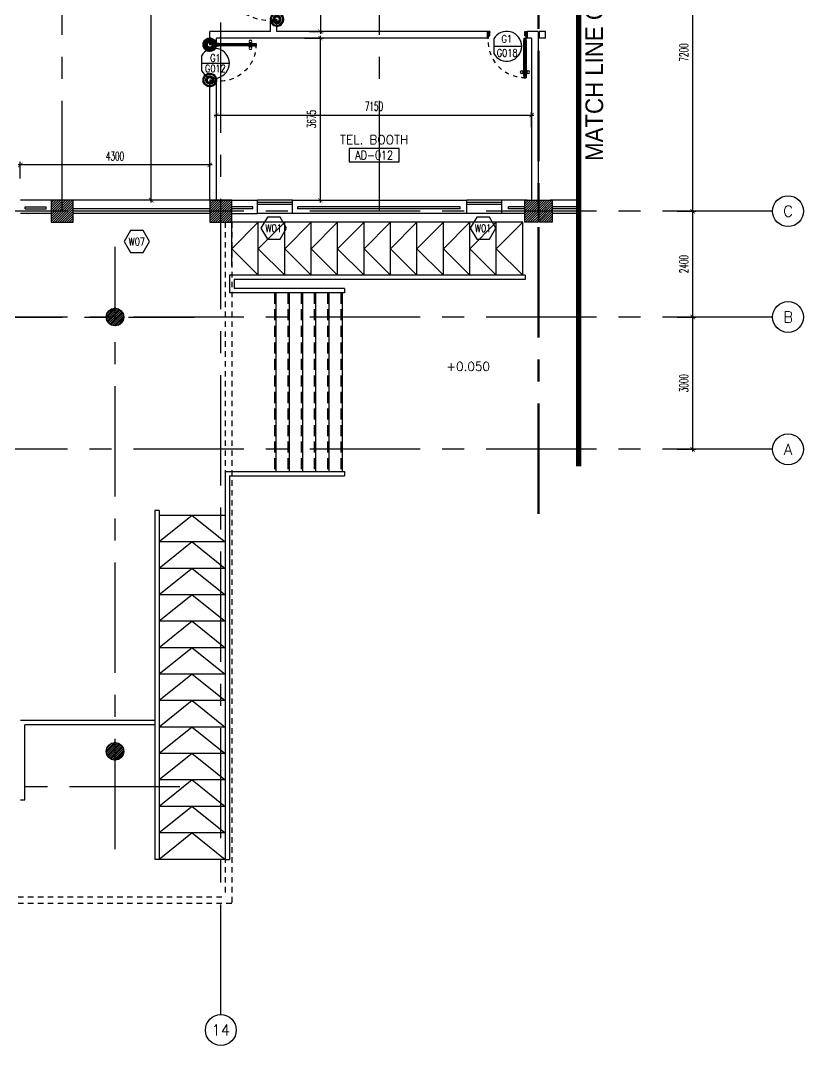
# Model space of a CAD drawing. Extents: x 417819.9 to 417911.9, y 43448 to 43539.2.
# Drawn here: x 417894.15 to 417911.92, y 43447.95 to 43471.2 of the extents above; entities that cross this region are included whole.
import ezdxf
from ezdxf.enums import TextEntityAlignment as Align

# ---------------------------------------------------------------- set-up
doc = ezdxf.new("R2010")
doc.units = 0
doc.header["$MEASUREMENT"] = 0
doc.header["$PDMODE"] = 3
doc.header["$PDSIZE"] = 0.1
for name, pattern in [('CENTER2', [1.125, 0.75, -0.125, 0.125, -0.125]), ('CENTERX2', [4, 2.5, -0.5, 0.5, -0.5]), ('HIDDEN', [0.375, 0.25, -0.125]), ('HIDDEN2', [0.1875, 0.125, -0.0625])]:
    doc.linetypes.add(name, pattern=pattern)
doc.layers.get('0').update_dxf_attribs({"linetype": 'CONTINUOUS'})
doc.layers.get('DEFPOINTS').update_dxf_attribs({"linetype": 'CONTINUOUS'})
for name, color, linetype in [('AX', 6, 'CONTINUOUS'), ('AX-CR', 2, 'CONTINUOUS'), ('AX-DIM', 4, 'CONTINUOUS'), ('AX-TXT', 4, 'CONTINUOUS'), ('AXES', 11, 'CENTERX2'), ('CANOPY-LN', 3, 'CONTINUOUS'), ('COL', 2, 'CONTINUOUS'), ('DIM', 4, 'CONTINUOUS'), ('DOOR', 4, 'CONTINUOUS'), ('DOOR-CR', 2, 'CONTINUOUS'), ('DOOR-NO', 3, 'CONTINUOUS'), ('ELEV', 2, 'CONTINUOUS'), ('Handrail', 4, 'CONTINUOUS'), ('HAT', 8, 'CONTINUOUS'), ('INSUL', 7, 'CONTINUOUS'), ('Ramb', 3, 'CONTINUOUS'), ('RM-BOX', 2, 'CONTINUOUS'), ('RM-NAME', 2, 'CONTINUOUS'), ('RM-NO', 2, 'CONTINUOUS'), ('SHAFT', 7, 'CONTINUOUS'), ('Step', 3, 'CONTINUOUS'), ('TXT1', 2, 'CONTINUOUS'), ('WALL', 2, 'CONTINUOUS'), ('WIN', 5, 'CONTINUOUS'), ('WIN-BOX', 3, 'CONTINUOUS'), ('WIN-NO', 5, 'CONTINUOUS')]:
    doc.layers.add(name, color=color, linetype=linetype)
doc.styles.add('ROMANS', font='ROMANS.shx', dxfattribs={"width": 0.6})
doc.styles.add('TTXT', font='swisse.ttf', dxfattribs={"width": 0.6})
doc.dimstyles.new('STANDARD in', dxfattribs={"dimtxt": 0.2, "dimasz": 0.1, "dimexe": 0.07, "dimexo": 0.05, "dimgap": 0.1, "dimtad": 1, "dimdec": 0, "dimlfac": 1000, "dimzin": 0, "dimdsep": 46, "dimtxsty": 'ROMANS', "dimblk": 'ARCHTICK', "dimcen": 0.05, "dimdle": 0.05, "dimclrd": 4, "dimclre": 4, "dimclrt": 2, "dimadec": 0, "dimazin": 0, "dimtfac": 1, "dimtdec": 0, "dimtmove": 2, "dimatfit": 3, "dimfxl": 0, "dimtolj": 1, "dimtzin": 0, "dimarcsym": 0})

# ---------------------------------------------------------------- blocks, each defined once
blk = doc.blocks.new('COL50')
at = {"layer": 'COL'}
blk.add_lwpolyline([(-250, 250), (-250, -250), (250, -250), (250, 250)], close=True, dxfattribs=at)
blk = doc.blocks.new('*X52')
at = {"color": 0}
for p, q in [((84179, 10675), (84665, 11161)), ((84179, 10729), (84612, 11161)), ((84179, 10782), (84559, 11161)), ((84179, 10835), (84506, 11161)), ((84179, 10888), (84453, 11161)), ((84179, 10941), (84400, 11161)), ((84179, 10994), (84347, 11161)), ((84179, 11047), (84294, 11161)), ((84179, 11100), (84240, 11161)), ((84179, 11153), (84187, 11161)), ((84218, 10661), (84679, 11122)), ((84271, 10661), (84679, 11069)), ((84324, 10661), (84679, 11016)), ((84377, 10661), (84679, 10963)), ((84430, 10661), (84679, 10910)), ((84483, 10661), (84679, 10857)), ((84536, 10661), (84679, 10804)), ((84589, 10661), (84679, 10751)), ((84642, 10661), (84679, 10698))]:
    blk.add_line(p, q, dxfattribs=at)
blk = doc.blocks.new('*X60')
at = {"color": 0}
for p, q in [((203889, 10689), (204360, 11161)), ((203889, 10742), (204307, 11161)), ((203889, 10795), (204254, 11161)), ((203889, 10848), (204201, 11161)), ((203889, 10901), (204148, 11161)), ((203889, 10954), (204095, 11161)), ((203889, 11008), (204042, 11161)), ((203889, 11061), (203989, 11161)), ((203889, 11114), (203936, 11161)), ((203913, 10661), (204389, 11136)), ((203966, 10661), (204389, 11083)), ((204019, 10661), (204389, 11030)), ((204072, 10661), (204389, 10977)), ((204125, 10661), (204389, 10924)), ((204178, 10661), (204389, 10871)), ((204231, 10661), (204389, 10818)), ((204285, 10661), (204389, 10765)), ((204338, 10661), (204389, 10712))]:
    blk.add_line(p, q, dxfattribs=at)
blk = doc.blocks.new('WW1')
at = {"layer": 'WIN-BOX'}
blk.add_lwpolyline([(144, -250), (289, 0), (144, 250), (-144, 250), (-289, 0), (-144, -250)], close=True, dxfattribs=at)
at = {"layer": 'WIN-NO', "style": 'ROMANS', "width": 0.8}
blk.add_attdef('W00', text='', height=170, dxfattribs=at).set_placement((0, 0), align=Align.MIDDLE)
blk = doc.blocks.new('DOOR100')
at = {"layer": 'DOOR', "color": 7, "linetype": 'ByBlock'}
for p, q in [((-91, 1205), (-91, 1140)), ((-82, 1205), (-91, 1205)), ((-82, 1128), (-82, 1218)), ((-75, 1218), (-82, 1218)), ((-82, 1205), (-82, 1140)), ((-75, 1250), (-75, 1300)), ((-75, 1300), (-25, 1300)), ((-25, 1300), (-75, 1300)), ((-58, 1250), (-75, 1250)), ((-58, 1250), (-58, 1270)), ((-42, 1270), (-58, 1270)), ((-42, 1250), (-42, 1270)), ((-25, 1250), (-42, 1250)), ((-25, 1250), (-25, 1300)), ((-25, 1218), (-18, 1218)), ((-18, 1128), (-18, 1218)), ((-18, 1205), (-18, 1140)), ((-18, 1205), (-9, 1205)), ((-9, 1205), (-9, 1140)), ((-82, 1140), (-91, 1140)), ((-75, 1128), (-82, 1128)), ((-25, 1128), (-18, 1128)), ((-18, 1140), (-9, 1140)), ((-1200, 0), (-1200, 150)), ((-1200, 150), (-1175, 150)), ((-1200, 150), (-1200, 0)), ((-1150, 0), (-1200, 114)), ((-1150, 0), (-1200, 40)), ((-1150, 0), (-1200, 0)), ((-1175, 150), (-1175, 100)), ((-1175, 100), (-1150, 100)), ((-1150, 0), (-1163, 100)), ((-1150, 100), (-1150, 0)), ((-75, 200), (-58, 200)), ((-75, 150), (-75, 200)), ((-75, 150), (-25, 150)), ((-58, 200), (-58, 180)), ((-58, 180), (-42, 180)), ((-50, 0), (0, 114)), ((-50, 100), (-50, 0)), ((-50, 0), (-37, 100)), ((-25, 100), (-50, 100)), ((-50, 0), (0, 40)), ((-50, 0), (0, 0)), ((-42, 200), (-25, 200)), ((-42, 180), (-42, 200)), ((-25, 200), (-25, 150)), ((0, 150), (-25, 150)), ((-25, 150), (-25, 100)), ((0, 0), (0, 150)), ((0, 150), (0, 0))]:
    blk.add_line(p, q, dxfattribs=at)
at = {"layer": 'DOOR', "linetype": 'ByBlock'}
for p, q in [((-75, 1250), (-75, 200)), ((-58, 200), (-58, 1250)), ((-42, 200), (-42, 1250)), ((-25, 200), (-25, 1250))]:
    blk.add_line(p, q, dxfattribs=at)
at = {"layer": 'DOOR', "color": 7, "linetype": 'ByBlock'}
for centre in [(-124, 1173), (24, 1173)]:
    blk.add_circle(centre, 32.4, dxfattribs=at)
at = {"layer": 'DOOR', "linetype": 'HIDDEN', "ltscale": 0.5}
blk.add_arc((-25, 150), 1150, 90, 180, dxfattribs=at)
at = {"layer": 'DOOR', "color": 7, "linetype": 'ByBlock'}
for centre, radius, start, end in [((-1150, 0), 154, 103.7142, 108.8947), ((-1150, 0), 134, 100.72, 111.8402), ((-1150, 0), 94.4, 90, 121.9818), ((-1150, 0), 74.4, 90, 132.2236), ((-1150, 0), 54.4, 90, 156.7926), ((-1150, 0), 34.4, 90, 180), ((-1150, 0), 14.4, 90, 180), ((-50, 0), 94.4, 58.0182, 90), ((-50, 0), 74.4, 47.7764, 90), ((-50, 0), 54.4, 23.2074, 90), ((-50, 0), 34.4, 0, 90), ((-50, 0), 14.4, 0, 90), ((-50, 0), 134, 68.1598, 79.28), ((-50, 0), 114, 64.0838, 77.3774), ((-50, 0), 154, 71.1053, 76.2858)]:
    blk.add_arc(centre, radius, start, end, dxfattribs=at)
blk = doc.blocks.new('A$C49F1192B')
at = {"layer": 'DOOR', "color": 0, "linetype": 'ByBlock', "xscale": -1, "rotation": 270}
blk.add_blockref('DOOR100', (0, 1200), dxfattribs=at)
blk = doc.blocks.new('DD1')
at = {"layer": 'DOOR-CR'}
blk.add_line((-316, 0), (316, 0), dxfattribs=at)
blk.add_lwpolyline([(-316, -166, 3.820224), (-316, 166)], format="xyb", close=True, dxfattribs=at)
at = {"layer": 'DOOR-NO', "color": 255, "style": 'ROMANS'}
for tag, width, p in [('G', 0.8, (-22, 156)), ('0000', 0.7, (-22, -136))]:
    blk.add_attdef(tag, text='', height=196, dxfattribs=dict(at, width=width)).set_placement(p, align=Align.MIDDLE)
blk = doc.blocks.new('DOOR90')
at = {"layer": 'DOOR', "color": 7, "linetype": 'ByBlock'}
for p, q in [((-150, 0), (0, 0)), ((-150, 0), (-150, -25)), ((0, -50), (-114, 0)), ((0, -50), (-40, 0)), ((0, -50), (0, 0)), ((-1000, -25), (-1050, -25)), ((-1050, -75), (-1050, -25)), ((-1050, -25), (-1050, -75)), ((-1000, -75), (-1050, -75)), ((-1000, -42), (-1020, -42)), ((-1020, -42), (-1020, -58)), ((-1000, -58), (-1020, -58)), ((-1000, -25), (-1000, -42)), ((-1000, -58), (-1000, -75)), ((-878, -18), (-968, -18)), ((-968, -25), (-968, -18)), ((-968, -75), (-968, -82)), ((-878, -82), (-968, -82)), ((-955, -9), (-890, -9)), ((-955, -18), (-955, -9)), ((-955, -18), (-890, -18)), ((-955, -82), (-890, -82)), ((-955, -82), (-955, -91)), ((-955, -91), (-890, -91)), ((-890, -18), (-890, -9)), ((-890, -82), (-890, -91)), ((-878, -25), (-878, -18)), ((-878, -75), (-878, -82)), ((-200, -25), (-150, -25)), ((-200, -42), (-200, -25)), ((-180, -42), (-200, -42)), ((-200, -58), (-180, -58)), ((-200, -75), (-200, -58)), ((-150, -75), (-200, -75)), ((-180, -58), (-180, -42)), ((-150, -25), (-100, -25)), ((-150, -75), (-150, -25)), ((-100, -25), (-100, -50)), ((0, -50), (-100, -37)), ((-100, -50), (0, -50)), ((-150, -875), (-100, -875)), ((-150, -900), (-150, -875)), ((-150, -900), (0, -900)), ((0, -900), (-150, -900)), ((0, -850), (-114, -900)), ((-100, -875), (-100, -850)), ((0, -850), (-100, -863)), ((-100, -850), (0, -850)), ((0, -850), (-40, -900)), ((0, -850), (0, -900))]:
    blk.add_line(p, q, dxfattribs=at)
at = {"layer": 'DOOR', "linetype": 'ByBlock'}
for p, q in [((-200, -25), (-1000, -25)), ((-200, -42), (-1000, -42)), ((-200, -58), (-1000, -58)), ((-1000, -75), (-200, -75))]:
    blk.add_line(p, q, dxfattribs=at)
at = {"layer": 'DOOR', "color": 7, "linetype": 'ByBlock'}
for centre in [(-923, 24), (-923, -124)]:
    blk.add_circle(centre, 32.4, dxfattribs=at)
for centre, radius, start, end in [((0, -50), 154, 161.1053, 166.2858), ((0, -50), 94.4, 148.0182, 180), ((0, -50), 134, 158.1598, 169.28), ((0, -50), 114, 154.0838, 167.3774), ((0, -50), 74.4, 137.7764, 180), ((0, -50), 54.4, 113.2074, 180), ((0, -50), 34.4, 90, 180), ((0, -50), 14.4, 90, 180), ((0, -850), 154, 193.7142, 198.8947), ((0, -850), 134, 190.72, 201.8402), ((0, -850), 94.4, 180, 211.9818), ((0, -850), 74.4, 180, 222.2236), ((0, -850), 54.4, 180, 246.7926), ((0, -850), 34.4, 180, 270), ((0, -850), 14.4, 180, 270)]:
    blk.add_arc(centre, radius, start, end, dxfattribs=at)
at = {"layer": 'DOOR', "linetype": 'HIDDEN', "ltscale": 0.5}
blk.add_arc((-222, -50), 828, 178.2701, 275.003, dxfattribs=at)
blk = doc.blocks.new('RM1')
at = {"layer": 'RM-BOX'}
blk.add_lwpolyline([(570, -200), (-570, -200), (-570, -500), (570, -500)], close=True, dxfattribs=at)
at = {"layer": 'RM-NAME', "style": 'ROMANS'}
for tag, p in [('ROOMNAME1', (0, 324)), ('ROOMNAME2', (0, 0))]:
    blk.add_attdef(tag, text='', height=200, dxfattribs=at).set_placement(p, align=Align.MIDDLE)
at = {"layer": 'RM-NO', "style": 'ROMANS', "width": 0.8}
blk.add_attdef('ROOMNO', text='', height=200, dxfattribs=at).set_placement((0, -350), align=Align.MIDDLE)
blk = doc.blocks.new('AXU')
at = {"layer": 'AX-CR'}
blk.add_circle((0, 350), 350, dxfattribs=at)
at = {"layer": 'AX-TXT', "style": 'ROMANS'}
blk.add_attdef('AX', text='', height=250, dxfattribs=at).set_placement((0, 350), align=Align.MIDDLE)
blk = doc.blocks.new('W')
at = {"layer": 'WIN-NO'}
blk.add_blockref('WW1', (0, -337), dxfattribs=at).add_auto_attribs({'W00': 'W01'})
blk = doc.blocks.new('C-300')
at = {"layer": 'HAT', "linetype": 'ByBlock', "ltscale": 0.3}
h = blk.add_hatch(dxfattribs=at)
h.set_pattern_fill('ANSI31', color=8, scale=300, style=0)
h.set_pattern_definition([(45, (-258496.182, -82361.005), (-26.5165043, 26.5165043), [])])
h.paths.add_polyline_path([(300, 500), (0, 500), (0, 250), (300, 250)])
h.paths.add_polyline_path([(300, 250), (0, 250), (0, 0), (300, 0)])
at = {"layer": 'COL'}
blk.add_lwpolyline([(0, 500), (300, 500), (300, 0), (0, 0)], close=True, dxfattribs=at)
blk = doc.blocks.new('C-300A')
at = {"layer": 'SHAFT', "color": 6, "linetype": 'ByBlock', "ltscale": 0.3}
for p in [(-300, 0), (20, 0)]:
    blk.add_blockref('C-300', p, dxfattribs=at)
blk = doc.blocks.new('_ARCHTICK')
at = {"color": 0, "linetype": 'ByBlock', "const_width": 0.15}
blk.add_lwpolyline([(-0.5, -0.5), (0.5, 0.5)], dxfattribs=at)
blk = doc.blocks.new('*D398')
at = {"layer": 'DEFPOINTS', "color": 0}
for p in [(417905.747, 43469.054), (417898.597, 43468.728), (417905.747, 43468.728)]:
    blk.add_point(p, dxfattribs=at)
at = {"layer": 'DIM', "color": 4, "lineweight": -2}
for p, q in [((417898.547, 43469.054), (417905.797, 43469.054)), ((417898.597, 43468.778), (417898.597, 43469.124)), ((417905.747, 43468.778), (417905.747, 43469.124))]:
    blk.add_line(p, q, dxfattribs=at)
at = {"layer": 'DIM', "color": 4, "lineweight": -2, "xscale": 0.1, "yscale": 0.1, "zscale": 0.1, "rotation": 180}
blk.add_blockref('_ARCHTICK', (417898.597, 43469.054), dxfattribs=at)
at = {"layer": 'DIM', "color": 4, "lineweight": -2, "xscale": 0.1, "yscale": 0.1, "zscale": 0.1}
blk.add_blockref('_ARCHTICK', (417905.747, 43469.054), dxfattribs=at)
at = {"layer": 'DIM', "color": 2, "insert": (417902.172, 43469.254), "char_height": 0.2, "attachment_point": 5, "style": 'ROMANS'}
blk.add_mtext('\\A1;7150', dxfattribs=at)
blk = doc.blocks.new('*D399')
at = {"layer": 'DEFPOINTS', "color": 0}
for p in [(417900.548, 43470.799), (417900.955, 43470.799), (417900.548, 43467.124)]:
    blk.add_point(p, dxfattribs=at)
at = {"layer": 'DIM', "color": 4, "lineweight": -2}
for p, q in [((417900.598, 43470.799), (417901.025, 43470.799)), ((417900.955, 43467.074), (417900.955, 43470.849)), ((417900.598, 43467.124), (417901.025, 43467.124))]:
    blk.add_line(p, q, dxfattribs=at)
at = {"layer": 'DIM', "color": 4, "lineweight": -2, "xscale": 0.1, "yscale": 0.1, "zscale": 0.1}
for p, rotation in [((417900.955, 43470.799), 90), ((417900.955, 43467.124), 270)]:
    blk.add_blockref('_ARCHTICK', p, dxfattribs=dict(at, rotation=rotation))
at = {"layer": 'DIM', "color": 2, "insert": (417900.755, 43468.962), "char_height": 0.2, "attachment_point": 5, "rotation": 90, "style": 'ROMANS'}
blk.add_mtext('\\A1;3675', dxfattribs=at)
blk = doc.blocks.new('*D488')
at = {"layer": 'DEFPOINTS', "color": 0}
for p in [(417900.649, 43472.599), (417900.66, 43470.949), (417900.955, 43470.949)]:
    blk.add_point(p, dxfattribs=at)
at = {"layer": 'DIM', "color": 4, "lineweight": -2}
for p, q in [((417900.699, 43472.599), (417901.025, 43472.599)), ((417900.955, 43472.649), (417900.955, 43470.899)), ((417900.71, 43470.949), (417901.025, 43470.949))]:
    blk.add_line(p, q, dxfattribs=at)
at = {"layer": 'DIM', "color": 4, "lineweight": -2, "xscale": 0.1, "yscale": 0.1, "zscale": 0.1}
for p, rotation in [((417900.955, 43472.599), 90), ((417900.955, 43470.949), 270)]:
    blk.add_blockref('_ARCHTICK', p, dxfattribs=dict(at, rotation=rotation))
at = {"layer": 'DIM', "color": 2, "insert": (417900.755, 43471.774), "char_height": 0.2, "attachment_point": 5, "rotation": 90, "style": 'ROMANS'}
blk.add_mtext('\\A1;1650', dxfattribs=at)
blk = doc.blocks.new('AXL')
at = {"layer": 'AX-CR'}
blk.add_circle((-350, 0), 350, dxfattribs=at)
at = {"layer": 'AX-TXT', "style": 'ROMANS'}
blk.add_attdef('AX', text='', height=250, dxfattribs=at).set_placement((-350, 0), align=Align.MIDDLE)
blk = doc.blocks.new('*D471')
at = {"layer": 'AX-DIM', "color": 4, "lineweight": -2}
for p, q in [((417909.052, 43474.074), (417909.472, 43474.074)), ((417909.402, 43466.824), (417909.402, 43474.124)), ((417909.052, 43466.874), (417909.472, 43466.874))]:
    blk.add_line(p, q, dxfattribs=at)
at = {"layer": 'DEFPOINTS', "color": 0}
for p in [(417909.002, 43474.074), (417909.402, 43474.074), (417909.002, 43466.874)]:
    blk.add_point(p, dxfattribs=at)
at = {"layer": 'AX-DIM', "color": 4, "lineweight": -2, "xscale": 0.1, "yscale": 0.1, "zscale": 0.1}
for p, rotation in [((417909.402, 43474.074), 90), ((417909.402, 43466.874), 270)]:
    blk.add_blockref('_ARCHTICK', p, dxfattribs=dict(at, rotation=rotation))
at = {"layer": 'AX-DIM', "color": 2, "insert": (417909.202, 43470.474), "char_height": 0.2, "attachment_point": 5, "rotation": 90, "style": 'ROMANS'}
blk.add_mtext('\\A1;7200', dxfattribs=at)
blk = doc.blocks.new('*D472')
at = {"layer": 'AX-DIM', "color": 4, "lineweight": -2}
for p, q in [((417909.052, 43464.474), (417909.472, 43464.474)), ((417909.402, 43461.424), (417909.402, 43464.524)), ((417909.052, 43461.474), (417909.472, 43461.474))]:
    blk.add_line(p, q, dxfattribs=at)
at = {"layer": 'DEFPOINTS', "color": 0}
for p in [(417909.002, 43464.474), (417909.402, 43464.474), (417909.002, 43461.474)]:
    blk.add_point(p, dxfattribs=at)
at = {"layer": 'AX-DIM', "color": 4, "lineweight": -2, "xscale": 0.1, "yscale": 0.1, "zscale": 0.1}
for p, rotation in [((417909.402, 43464.474), 90), ((417909.402, 43461.474), 270)]:
    blk.add_blockref('_ARCHTICK', p, dxfattribs=dict(at, rotation=rotation))
at = {"layer": 'AX-DIM', "color": 2, "insert": (417909.202, 43462.974), "char_height": 0.2, "attachment_point": 5, "rotation": 90, "style": 'ROMANS'}
blk.add_mtext('\\A1;3000', dxfattribs=at)
blk = doc.blocks.new('*D473')
at = {"layer": 'AX-DIM', "color": 4, "lineweight": -2}
for p, q in [((417909.052, 43466.874), (417909.472, 43466.874)), ((417909.402, 43464.424), (417909.402, 43466.924)), ((417909.052, 43464.474), (417909.472, 43464.474))]:
    blk.add_line(p, q, dxfattribs=at)
at = {"layer": 'DEFPOINTS', "color": 0}
for p in [(417909.002, 43466.874), (417909.402, 43466.874), (417909.002, 43464.474)]:
    blk.add_point(p, dxfattribs=at)
at = {"layer": 'AX-DIM', "color": 4, "lineweight": -2, "xscale": 0.1, "yscale": 0.1, "zscale": 0.1}
for p, rotation in [((417909.402, 43466.874), 90), ((417909.402, 43464.474), 270)]:
    blk.add_blockref('_ARCHTICK', p, dxfattribs=dict(at, rotation=rotation))
at = {"layer": 'AX-DIM', "color": 2, "insert": (417909.202, 43465.674), "char_height": 0.2, "attachment_point": 5, "rotation": 90, "style": 'ROMANS'}
blk.add_mtext('\\A1;2400', dxfattribs=at)
blk = doc.blocks.new('*D719')
at = {"layer": 'DEFPOINTS', "color": 0}
for p in [(417894.147, 43467.923), (417894.147, 43467.566), (417898.447, 43467.566)]:
    blk.add_point(p, dxfattribs=at)
at = {"layer": 'DIM', "color": 4, "lineweight": -2}
for p, q in [((417898.497, 43467.923), (417894.097, 43467.923)), ((417894.147, 43467.616), (417894.147, 43467.993)), ((417898.447, 43467.616), (417898.447, 43467.993))]:
    blk.add_line(p, q, dxfattribs=at)
at = {"layer": 'DIM', "color": 4, "lineweight": -2, "xscale": 0.1, "yscale": 0.1, "zscale": 0.1, "rotation": 180}
blk.add_blockref('_ARCHTICK', (417894.147, 43467.923), dxfattribs=at)
at = {"layer": 'DIM', "color": 4, "lineweight": -2, "xscale": 0.1, "yscale": 0.1, "zscale": 0.1}
blk.add_blockref('_ARCHTICK', (417898.447, 43467.923), dxfattribs=at)
at = {"layer": 'DIM', "color": 2, "insert": (417896.297, 43468.123), "char_height": 0.2, "attachment_point": 5, "style": 'ROMANS'}
blk.add_mtext('\\A1;4300', dxfattribs=at)
blk = doc.blocks.new('*D734')
at = {"layer": 'DEFPOINTS', "color": 0}
for p in [(417897.115, 43484.799), (417897.639, 43484.799), (417897.639, 43467.124)]:
    blk.add_point(p, dxfattribs=at)
at = {"layer": 'DIM', "color": 4, "lineweight": -2}
for p, q in [((417897.115, 43467.074), (417897.115, 43484.849)), ((417897.589, 43484.799), (417897.045, 43484.799)), ((417897.589, 43467.124), (417897.045, 43467.124))]:
    blk.add_line(p, q, dxfattribs=at)
at = {"layer": 'DIM', "color": 4, "lineweight": -2, "xscale": 0.1, "yscale": 0.1, "zscale": 0.1}
for p, rotation in [((417897.115, 43484.799), 90), ((417897.115, 43467.124), 270)]:
    blk.add_blockref('_ARCHTICK', p, dxfattribs=dict(at, rotation=rotation))
at = {"layer": 'DIM', "color": 2, "insert": (417896.915, 43475.962), "char_height": 0.2, "attachment_point": 5, "rotation": 90, "style": 'ROMANS'}
blk.add_mtext('\\A1;17675', dxfattribs=at)

msp = doc.modelspace()

# ---------------------------------------------------------------- hatches: boundary and pattern name
at = {"layer": 'HAT'}
h = msp.add_hatch(dxfattribs=at)
h.set_pattern_fill('ANSI31', color=256, scale=0.24, style=0)
h.set_pattern_definition([(45, (417847.30438, 43429.566767), (-0.021213203, 0.021213203), [])])
h.paths.add_polyline_path([(417896.0966, 43464.4743), (417896.2966, 43464.4743), (417896.2966, 43464.6743, 0.4142136)])
h.paths.add_polyline_path([(417896.2966, 43464.6743), (417896.2966, 43464.4743), (417896.4966, 43464.4743, 0.4142136)])
h.paths.add_polyline_path([(417896.4966, 43464.4743), (417896.2966, 43464.4743), (417896.2966, 43464.2743, 0.4142136)])
h.paths.add_polyline_path([(417896.2966, 43464.4743), (417896.0966, 43464.4743, 0.4142136), (417896.2966, 43464.2743)])
h = msp.add_hatch(dxfattribs=at)
h.set_pattern_fill('ANSI31', color=256, scale=0.24, style=0)
h.set_pattern_definition([(45, (417847.30438, 43419.716767), (-0.021213203, 0.021213203), [])])
h.paths.add_polyline_path([(417896.0966, 43454.6243), (417896.2966, 43454.6243), (417896.2966, 43454.8243, 0.4142136)])
h.paths.add_polyline_path([(417896.2966, 43454.8243), (417896.2966, 43454.6243), (417896.4966, 43454.6243, 0.4142136)])
h.paths.add_polyline_path([(417896.4966, 43454.6243), (417896.2966, 43454.6243), (417896.2966, 43454.4243, 0.4142136)])
h.paths.add_polyline_path([(417896.2966, 43454.6243), (417896.0966, 43454.6243, 0.4142136), (417896.2966, 43454.4243)])

# ---------------------------------------------------------------- linework, layer by layer
at = {"layer": 'AXES'}
for p, q in [((417898.6966, 43448.6529), (417898.6966, 43538.4875)), ((417905.8966, 43460.01), (417905.8966, 43538.1375)), ((417905.9166, 43460.01), (417905.9166, 43538.1375)), ((417895.0966, 43466.8743), (417895.0966, 43525.6943)), ((417902.2966, 43466.8743), (417902.2966, 43525.6943)), ((417911.2163, 43466.8743), (417890.8966, 43466.8743)), ((417896.2966, 43452.4071), (417896.2966, 43466.069)), ((417820.6052, 43464.4743), (417898.0966, 43464.4743)), ((417911.2163, 43464.4743), (417881.2966, 43464.4743)), ((417911.2163, 43464.4743), (417889.6966, 43464.4743)), ((417911.2163, 43461.4743), (417887.8966, 43461.4743)), ((417911.2163, 43461.4743), (417887.8966, 43461.4743)), ((417879.2641, 43453.8243), (417897.852, 43453.8243))]:
    msp.add_line(p, q, dxfattribs=at)
at = {"layer": 'CANOPY-LN', "color": 8, "linetype": 'HIDDEN2'}
for p in [(417898.7966, 43466.6243), (417880.5966, 43451.3243)]:
    msp.add_line(p, (417898.7966, 43451.3243), dxfattribs=at)
at = {"layer": 'CANOPY-LN', "linetype": 'HIDDEN2'}
for p, q in [((417898.9466, 43466.6243), (417898.9466, 43451.1743)), ((417898.9466, 43451.1743), (417880.4466, 43451.1743))]:
    msp.add_line(p, q, dxfattribs=at)
at = {"layer": 'ELEV', "linetype": 'CENTER2', "const_width": 0.12}
msp.add_lwpolyline([(417906.8165, 43461.0859), (417906.8165, 43528.0943)], dxfattribs=at)
at = {"layer": 'Handrail'}
for p, q in [((417905.5466, 43466.6243), (417898.9466, 43466.6243)), ((417905.6005, 43465.4243), (417898.8966, 43465.4243)), ((417898.8966, 43465.4243), (417898.8966, 43465.0243)), ((417898.9966, 43465.4243), (417898.9966, 43465.4243)), ((417905.6005, 43465.3243), (417898.9966, 43465.3243)), ((417898.9966, 43465.3243), (417898.9966, 43465.1243)), ((417905.6005, 43465.4243), (417905.6005, 43465.3243)), ((417901.505, 43465.1243), (417898.9966, 43465.1243)), ((417901.505, 43465.1243), (417901.505, 43465.0243)), ((417901.505, 43465.0243), (417898.8966, 43465.0243)), ((417898.7966, 43460.9743), (417901.501, 43460.9743)), ((417898.7966, 43460.9743), (417898.7966, 43452.1743)), ((417901.501, 43460.9743), (417901.501, 43460.8743)), ((417898.8966, 43460.8743), (417901.501, 43460.8743)), ((417898.8966, 43460.8743), (417898.8966, 43452.1743)), ((417897.1966, 43460.0831), (417897.1966, 43452.1743)), ((417897.2966, 43460.0831), (417897.1966, 43460.0831)), ((417897.2966, 43460.0831), (417897.2966, 43452.1743)), ((417897.1966, 43455.3243), (417894.1523, 43455.3243)), ((417897.1966, 43455.2243), (417894.2523, 43455.2243)), ((417894.2523, 43453.5243), (417894.2523, 43455.2243)), ((417894.1523, 43453.5243), (417894.2523, 43453.5243)), ((417897.2966, 43452.1743), (417897.1966, 43452.1743)), ((417898.7966, 43452.1743), (417898.8966, 43452.1743))]:
    msp.add_line(p, q, dxfattribs=at)
at = {"layer": 'INSUL'}
for p, q in [((417894.2552, 43466.9743), (417894.7312, 43466.9743)), ((417894.2552, 43466.9243), (417894.2552, 43466.9743)), ((417894.7312, 43466.9243), (417894.7312, 43466.9743)), ((417899.4226, 43466.9743), (417898.9466, 43466.9743)), ((417899.4226, 43466.9243), (417899.4226, 43466.9743)), ((417904.1255, 43466.9743), (417900.4466, 43466.9743)), ((417900.4466, 43466.9243), (417900.4466, 43466.9743)), ((417904.1255, 43466.9243), (417904.1255, 43466.9743)), ((417905.2255, 43466.9243), (417905.2255, 43466.9743)), ((417905.5966, 43466.9743), (417905.2255, 43466.9743)), ((417906.8165, 43466.9743), (417906.2166, 43466.9743)), ((417894.2552, 43466.9243), (417894.7312, 43466.9243)), ((417899.4226, 43466.9243), (417898.9466, 43466.9243)), ((417904.1255, 43466.9243), (417900.4466, 43466.9243)), ((417905.5966, 43466.9243), (417905.2255, 43466.9243)), ((417906.8165, 43466.9243), (417906.2166, 43466.9243))]:
    msp.add_line(p, q, dxfattribs=at)
at = {"layer": 'Ramb'}
for p, q in [((417898.9466, 43465.6243), (417898.9466, 43466.6243)), ((417898.9466, 43466.0243), (417899.5466, 43466.6243)), ((417899.5466, 43465.4243), (417899.5466, 43466.6243)), ((417899.5466, 43466.0243), (417900.1466, 43466.6243)), ((417900.1466, 43465.4243), (417900.1466, 43466.6243)), ((417900.1466, 43466.0243), (417900.7466, 43466.6243)), ((417900.7466, 43465.4243), (417900.7466, 43466.6243)), ((417900.7466, 43466.0243), (417901.3466, 43466.6243)), ((417901.3466, 43465.4243), (417901.3466, 43466.6243)), ((417901.3466, 43466.0243), (417901.9466, 43466.6243)), ((417901.9466, 43465.4243), (417901.9466, 43466.6243)), ((417901.9466, 43466.0243), (417902.5466, 43466.6243)), ((417902.5466, 43465.4243), (417902.5466, 43466.6243)), ((417902.5466, 43466.0243), (417903.1466, 43466.6243)), ((417903.1466, 43465.4243), (417903.1466, 43466.6243)), ((417903.1466, 43466.0243), (417903.7466, 43466.6243)), ((417903.7466, 43465.4243), (417903.7466, 43466.6243)), ((417903.7466, 43466.0243), (417904.3466, 43466.6243)), ((417904.3466, 43465.4243), (417904.3466, 43466.6243)), ((417904.3466, 43466.0243), (417904.9466, 43466.6243)), ((417904.9466, 43465.4243), (417904.9466, 43466.6243)), ((417904.9466, 43466.0243), (417905.5466, 43466.6243)), ((417905.5466, 43465.4243), (417905.5466, 43466.6243)), ((417898.9466, 43466.0243), (417899.5466, 43465.4243)), ((417899.5466, 43466.0243), (417900.1466, 43465.4243)), ((417900.1466, 43466.0243), (417900.7466, 43465.4243)), ((417900.7466, 43466.0243), (417901.3466, 43465.4243)), ((417901.3466, 43466.0243), (417901.9466, 43465.4243)), ((417901.9466, 43466.0243), (417902.5466, 43465.4243)), ((417902.5466, 43466.0243), (417903.1466, 43465.4243)), ((417903.1466, 43466.0243), (417903.7466, 43465.4243)), ((417903.7466, 43466.0243), (417904.3466, 43465.4243)), ((417904.3466, 43466.0243), (417904.9466, 43465.4243)), ((417904.9466, 43466.0243), (417905.5466, 43465.4243)), ((417898.7966, 43459.9743), (417897.2966, 43459.9743)), ((417898.0466, 43459.9743), (417897.2966, 43459.3743)), ((417898.0466, 43459.9743), (417898.7966, 43459.3743)), ((417898.7966, 43459.3743), (417897.2966, 43459.3743)), ((417898.0466, 43459.3743), (417897.2966, 43458.7743)), ((417898.0466, 43459.3743), (417898.7966, 43458.7743)), ((417898.7966, 43458.7743), (417897.2966, 43458.7743)), ((417898.0466, 43458.7743), (417897.2966, 43458.1743)), ((417898.0466, 43458.7743), (417898.7966, 43458.1743)), ((417898.7966, 43458.1743), (417897.2966, 43458.1743)), ((417898.0466, 43458.1743), (417897.2966, 43457.5743)), ((417898.0466, 43458.1743), (417898.7966, 43457.5743)), ((417898.7966, 43457.5743), (417897.2966, 43457.5743)), ((417898.0466, 43457.5743), (417897.2966, 43456.9743)), ((417898.0466, 43457.5743), (417898.7966, 43456.9743)), ((417898.7966, 43456.9743), (417897.2966, 43456.9743)), ((417898.0466, 43456.9743), (417897.2966, 43456.3743)), ((417898.0466, 43456.9743), (417898.7966, 43456.3743)), ((417898.7966, 43456.3743), (417897.2966, 43456.3743)), ((417898.0466, 43456.3743), (417897.2966, 43455.7743)), ((417898.0466, 43456.3743), (417898.7966, 43455.7743)), ((417898.7966, 43455.7743), (417897.2966, 43455.7743)), ((417898.0466, 43455.7743), (417897.2966, 43455.1743)), ((417898.0466, 43455.7743), (417898.7966, 43455.1743)), ((417898.7966, 43455.1743), (417897.2966, 43455.1743)), ((417898.0466, 43455.1743), (417897.2966, 43454.5743)), ((417898.0466, 43455.1743), (417898.7966, 43454.5743)), ((417898.7966, 43454.5743), (417897.2966, 43454.5743)), ((417898.0466, 43454.5743), (417897.2966, 43453.9743)), ((417898.0466, 43454.5743), (417898.7966, 43453.9743)), ((417898.7966, 43453.9743), (417897.2966, 43453.9743)), ((417898.0466, 43453.9743), (417897.2966, 43453.3743)), ((417898.0466, 43453.9743), (417898.7966, 43453.3743)), ((417898.7966, 43453.3743), (417897.2966, 43453.3743)), ((417898.0466, 43453.3743), (417897.2966, 43452.7743)), ((417898.0466, 43453.3743), (417898.7966, 43452.7743)), ((417898.7966, 43452.7743), (417897.2966, 43452.7743)), ((417898.0466, 43452.7743), (417897.2966, 43452.1743)), ((417898.0466, 43452.7743), (417898.7966, 43452.1743)), ((417898.7966, 43452.1743), (417897.2966, 43452.1743))]:
    msp.add_line(p, q, dxfattribs=at)
at = {"layer": 'Step', "linetype": 'HIDDEN'}
for p, q in [((417899.9166, 43465.0243), (417899.9166, 43460.9743)), ((417900.2166, 43465.0243), (417900.2166, 43460.9743)), ((417900.5166, 43465.0243), (417900.5166, 43460.9743)), ((417900.8166, 43465.0243), (417900.8166, 43460.9743)), ((417901.1166, 43465.0243), (417901.1166, 43460.9743)), ((417901.4166, 43465.0243), (417901.4166, 43460.9743))]:
    msp.add_line(p, q, dxfattribs=at)
at = {"layer": 'Step'}
for p, q in [((417899.9466, 43465.0243), (417899.9466, 43460.9743)), ((417900.2466, 43465.0243), (417900.2466, 43460.9743)), ((417900.5466, 43465.0243), (417900.5466, 43460.9743)), ((417900.8466, 43465.0243), (417900.8466, 43460.9743)), ((417901.1466, 43465.0243), (417901.1466, 43460.9743)), ((417901.4466, 43465.0243), (417901.4466, 43460.9743))]:
    msp.add_line(p, q, dxfattribs=at)
at = {"layer": 'WALL'}
for p, q in [((417899.8216, 43470.9493), (417899.8216, 43471.1743)), ((417899.9716, 43471.1743), (417899.8216, 43471.1743)), ((417899.9716, 43470.9493), (417899.9716, 43471.1743)), ((417899.8216, 43470.9493), (417898.4466, 43470.9493)), ((417898.4466, 43470.6993), (417898.4466, 43470.9493)), ((417904.7466, 43470.9493), (417899.9716, 43470.9493)), ((417904.7466, 43470.7993), (417904.7466, 43470.9493)), ((417904.7466, 43470.7993), (417904.7466, 43470.9493)), ((417905.8966, 43470.9493), (417905.6466, 43470.9493)), ((417905.6466, 43470.9493), (417905.6466, 43470.7993)), ((417905.6466, 43470.7993), (417905.6466, 43470.9493)), ((417905.8966, 43470.9493), (417905.8966, 43467.1243)), ((417905.9166, 43470.9493), (417905.9166, 43470.7993)), ((417906.0666, 43470.9493), (417905.9166, 43470.9493)), ((417906.0666, 43470.7993), (417906.0666, 43470.9493)), ((417898.5966, 43470.6993), (417898.4466, 43470.6993)), ((417898.4466, 43470.6993), (417898.5966, 43470.6993)), ((417898.5966, 43470.6993), (417898.5966, 43470.7993)), ((417904.7466, 43470.7993), (417898.5966, 43470.7993)), ((417905.7466, 43470.7993), (417905.6466, 43470.7993)), ((417905.7466, 43470.7993), (417905.7466, 43467.1243)), ((417905.7466, 43470.7993), (417905.7466, 43469.9618)), ((417905.8966, 43470.7993), (417905.8966, 43469.9618)), ((417906.0666, 43470.7993), (417905.9166, 43470.7993)), ((417898.4466, 43467.1243), (417898.4466, 43469.7993)), ((417898.5966, 43469.7993), (417898.4466, 43469.7993)), ((417898.4466, 43469.7993), (417898.5927, 43469.7993)), ((417898.5966, 43467.1243), (417898.5966, 43469.7993)), ((417894.8466, 43467.1243), (417894.1523, 43467.1243)), ((417898.4466, 43467.1243), (417899.5255, 43467.1243)), ((417899.5255, 43466.8243), (417899.5255, 43467.1243)), ((417900.3255, 43467.1243), (417904.2755, 43467.1243)), ((417900.3255, 43466.8243), (417900.3255, 43467.1243)), ((417904.2755, 43466.8243), (417904.2755, 43467.1243)), ((417905.6466, 43467.1243), (417905.0466, 43467.1243)), ((417905.0755, 43466.8243), (417905.0755, 43467.1243)), ((417906.8165, 43467.1243), (417906.1666, 43467.1243)), ((417894.8466, 43466.8243), (417894.1523, 43466.8243)), ((417898.9466, 43466.8243), (417899.5255, 43466.8243)), ((417904.2755, 43466.8243), (417900.3255, 43466.8243)), ((417905.5966, 43466.8243), (417905.0466, 43466.8243)), ((417906.8165, 43466.8243), (417906.2166, 43466.8243))]:
    msp.add_line(p, q, dxfattribs=at)
for centre in [(417896.2966, 43464.4743), (417896.2966, 43454.6243)]:
    msp.add_circle(centre, 0.2, dxfattribs=at)
at = {"layer": 'WIN'}
for p, q in [((417898.4466, 43467.1243), (417895.3466, 43467.1243)), ((417900.3255, 43467.1243), (417899.5255, 43467.1243)), ((417900.3255, 43467.0743), (417899.5255, 43467.0743)), ((417900.3255, 43467.0243), (417899.5255, 43467.0243)), ((417905.0755, 43467.1243), (417904.2755, 43467.1243)), ((417905.0755, 43467.0743), (417904.2755, 43467.0743)), ((417905.0755, 43467.0243), (417904.2755, 43467.0243)), ((417898.4466, 43466.9243), (417895.3466, 43466.9243)), ((417898.4466, 43466.8743), (417895.3466, 43466.8743)), ((417898.4466, 43466.8243), (417895.3466, 43466.8243)), ((417900.3255, 43466.8243), (417899.5255, 43466.8243)), ((417905.0755, 43466.8243), (417904.2755, 43466.8243))]:
    msp.add_line(p, q, dxfattribs=at)

# ---------------------------------------------------------------- block references
at = {"layer": 'AX', "xscale": 0.001000000047497451, "yscale": 0.0009999999892897904, "zscale": 0.001}
for p, values in [((417911.9163, 43466.8743), {'AX': 'C'}), ((417911.9163, 43464.4743), {'AX': 'B'}), ((417911.9163, 43461.4743), {'AX': 'A'})]:
    msp.add_blockref('AXL', p, dxfattribs=at).add_auto_attribs(values)
at = {"layer": 'AXES', "xscale": 0.001000000047497451, "yscale": 0.0009999999892897904, "zscale": 0.001}
msp.add_blockref('AXU', (417898.6966, 43447.9529), dxfattribs=at).add_auto_attribs({'AX': '14'})
at = {"layer": 'COL', "xscale": 0.001000000047497451, "yscale": 0.0009999999892897904, "zscale": 0.001}
for p in [(417895.0966, 43466.8743), (417898.6966, 43466.8743)]:
    msp.add_blockref('COL50', p, dxfattribs=at)
at = {"layer": 'COL', "linetype": 'ByBlock', "xscale": 0.001000000047497451, "yscale": 0.0009999999892897904, "zscale": 0.001}
msp.add_blockref('C-300A', (417905.8966, 43466.6243), dxfattribs=at)
at = {"layer": 'DOOR', "color": 0, "xscale": -0.001000000047497451, "yscale": 0.0009999999892897904, "zscale": 0.001}
for name, p in [('A$C49F1192B', (417899.9716, 43471.1743)), ('DOOR90', (417898.4466, 43470.6993))]:
    msp.add_blockref(name, p, dxfattribs=at)
at = {"layer": 'DOOR', "color": 0, "xscale": -0.0009999999892897904, "yscale": 0.0009999999892897904, "zscale": 0.001, "rotation": 270}
msp.add_blockref('DOOR90', (417905.6466, 43470.9493), dxfattribs=at)
at = {"layer": 'DOOR-NO'}
ref = msp.add_blockref('DD1', (417905.2046, 43470.615), dxfattribs=dict(at, xscale=0.001000000047497451, yscale=0.0009999999892897904, zscale=0.001))
ref.add_attrib('G', 'G1', dxfattribs={"height": 0.17, "style": 'ROMANS', "width": 0.8}).set_placement((417905.1842, 43470.7839), align=Align.MIDDLE)
ref.add_attrib('000', 'G018', dxfattribs={"height": 0.17, "style": 'ROMANS', "width": 0.8}).set_placement((417905.1931, 43470.4639), align=Align.MIDDLE)
ref = msp.add_blockref('DD1', (417898.5723, 43470.2304), dxfattribs=dict(at, xscale=0.001000000047497451, yscale=0.0009999999892897904, zscale=0.001))
ref.add_attrib('G', 'G1', dxfattribs={"height": 0.17, "style": 'ROMANS', "width": 0.8}).set_placement((417898.5723, 43470.3484), align=Align.MIDDLE)
ref.add_attrib('000', 'G012', dxfattribs={"height": 0.17, "style": 'ROMANS', "width": 0.8}).set_placement((417898.5723, 43470.1126), align=Align.MIDDLE)
at = {"layer": 'HAT', "xscale": 0.001000000047497451, "yscale": 0.0009999999892897904, "zscale": 0.001}
msp.add_blockref('RM1', (417902.1759, 43468.4961), dxfattribs=at).add_auto_attribs({'ROOMNO': 'AD-012', 'ROOMNAME2': 'TEL. BOOTH'})
for name, p in [('*X52', (417810.6674, 43455.9633)), ('*X60', (417694.5581, 43455.9633))]:
    msp.add_blockref(name, p, dxfattribs=at)
at = {"layer": 'WIN-NO', "color": 5, "linetype": 'ByBlock', "xscale": 0.001000000047497451, "yscale": 0.0009999999892897904, "zscale": 0.001}
for p in [(417899.8966, 43466.8243), (417904.6466, 43466.8243)]:
    msp.add_blockref('W', p, dxfattribs=at)
at = {"layer": 'WIN-NO', "xscale": 0.001000000047497451, "yscale": 0.0009999999892897904, "zscale": 0.001}
msp.add_blockref('WW1', (417896.791, 43466.1844), dxfattribs=at).add_auto_attribs({'W00': 'W07'})

# ---------------------------------------------------------------- texts
at = {"layer": 'RM-NAME', "style": 'ROMANS'}
msp.add_text('+0.050', height=0.2, dxfattribs=at).set_placement((417904.3067, 43463.3544), align=Align.MIDDLE)
at = {"layer": 'TXT1', "color": 6, "style": 'TTXT', "width": 0.9}
msp.add_text('MATCH LINE CONTINUATION SHEET No. MH.AR.004', height=0.401182, rotation=90, dxfattribs=at).set_placement((417907.3701, 43468.014))

# ---------------------------------------------------------------- dimensions: what is measured, and where the dimension line sits
at = {"layer": 'AX-DIM'}
for base, p1, p2, picture, middle in [((417909.4023, 43474.0743), (417909.0023, 43466.8743), (417909.0023, 43474.0743), '*D471', (417909.2023, 43470.4743)), ((417909.4023, 43466.8743), (417909.0023, 43464.4743), (417909.0023, 43466.8743), '*D473', (417909.2023, 43465.6743)), ((417909.4023, 43464.4743), (417909.0023, 43461.4743), (417909.0023, 43464.4743), '*D472', (417909.2023, 43462.9743))]:
    dim = msp.add_linear_dim(base=base, p1=p1, p2=p2, angle=90, dimstyle='STANDARD in', dxfattribs=at)
    dim.commit()
    dim.dimension.update_dxf_attribs({"geometry": picture, "text_midpoint": middle})
at = {"layer": 'DIM'}
for base, p1, p2, picture, middle in [((417897.1146, 43484.7993), (417897.6385, 43467.1243), (417897.6385, 43484.7993), '*D734', (417896.9146, 43475.9618)), ((417900.9552, 43470.9493), (417900.6488, 43472.5993), (417900.6601, 43470.9493), '*D488', (417900.7552, 43471.7743)), ((417900.9552, 43470.7993), (417900.5482, 43467.1243), (417900.5482, 43470.7993), '*D399', (417900.7552, 43468.9618))]:
    dim = msp.add_linear_dim(base=base, p1=p1, p2=p2, angle=90, dimstyle='STANDARD in', dxfattribs=at)
    dim.commit()
    dim.dimension.update_dxf_attribs({"geometry": picture, "text_midpoint": middle})
for base, p1, p2, picture, middle in [((417905.7466, 43469.0536), (417898.5966, 43468.7282), (417905.7466, 43468.7282), '*D398', (417902.1716, 43469.2536)), ((417894.1466, 43467.9235), (417898.4466, 43467.5662), (417894.1466, 43467.5662), '*D719', (417896.2966, 43468.1235))]:
    dim = msp.add_linear_dim(base=base, p1=p1, p2=p2, dimstyle='STANDARD in', dxfattribs=at)
    dim.commit()
    dim.dimension.update_dxf_attribs({"geometry": picture, "text_midpoint": middle})

doc.saveas('drawing.dxf')
